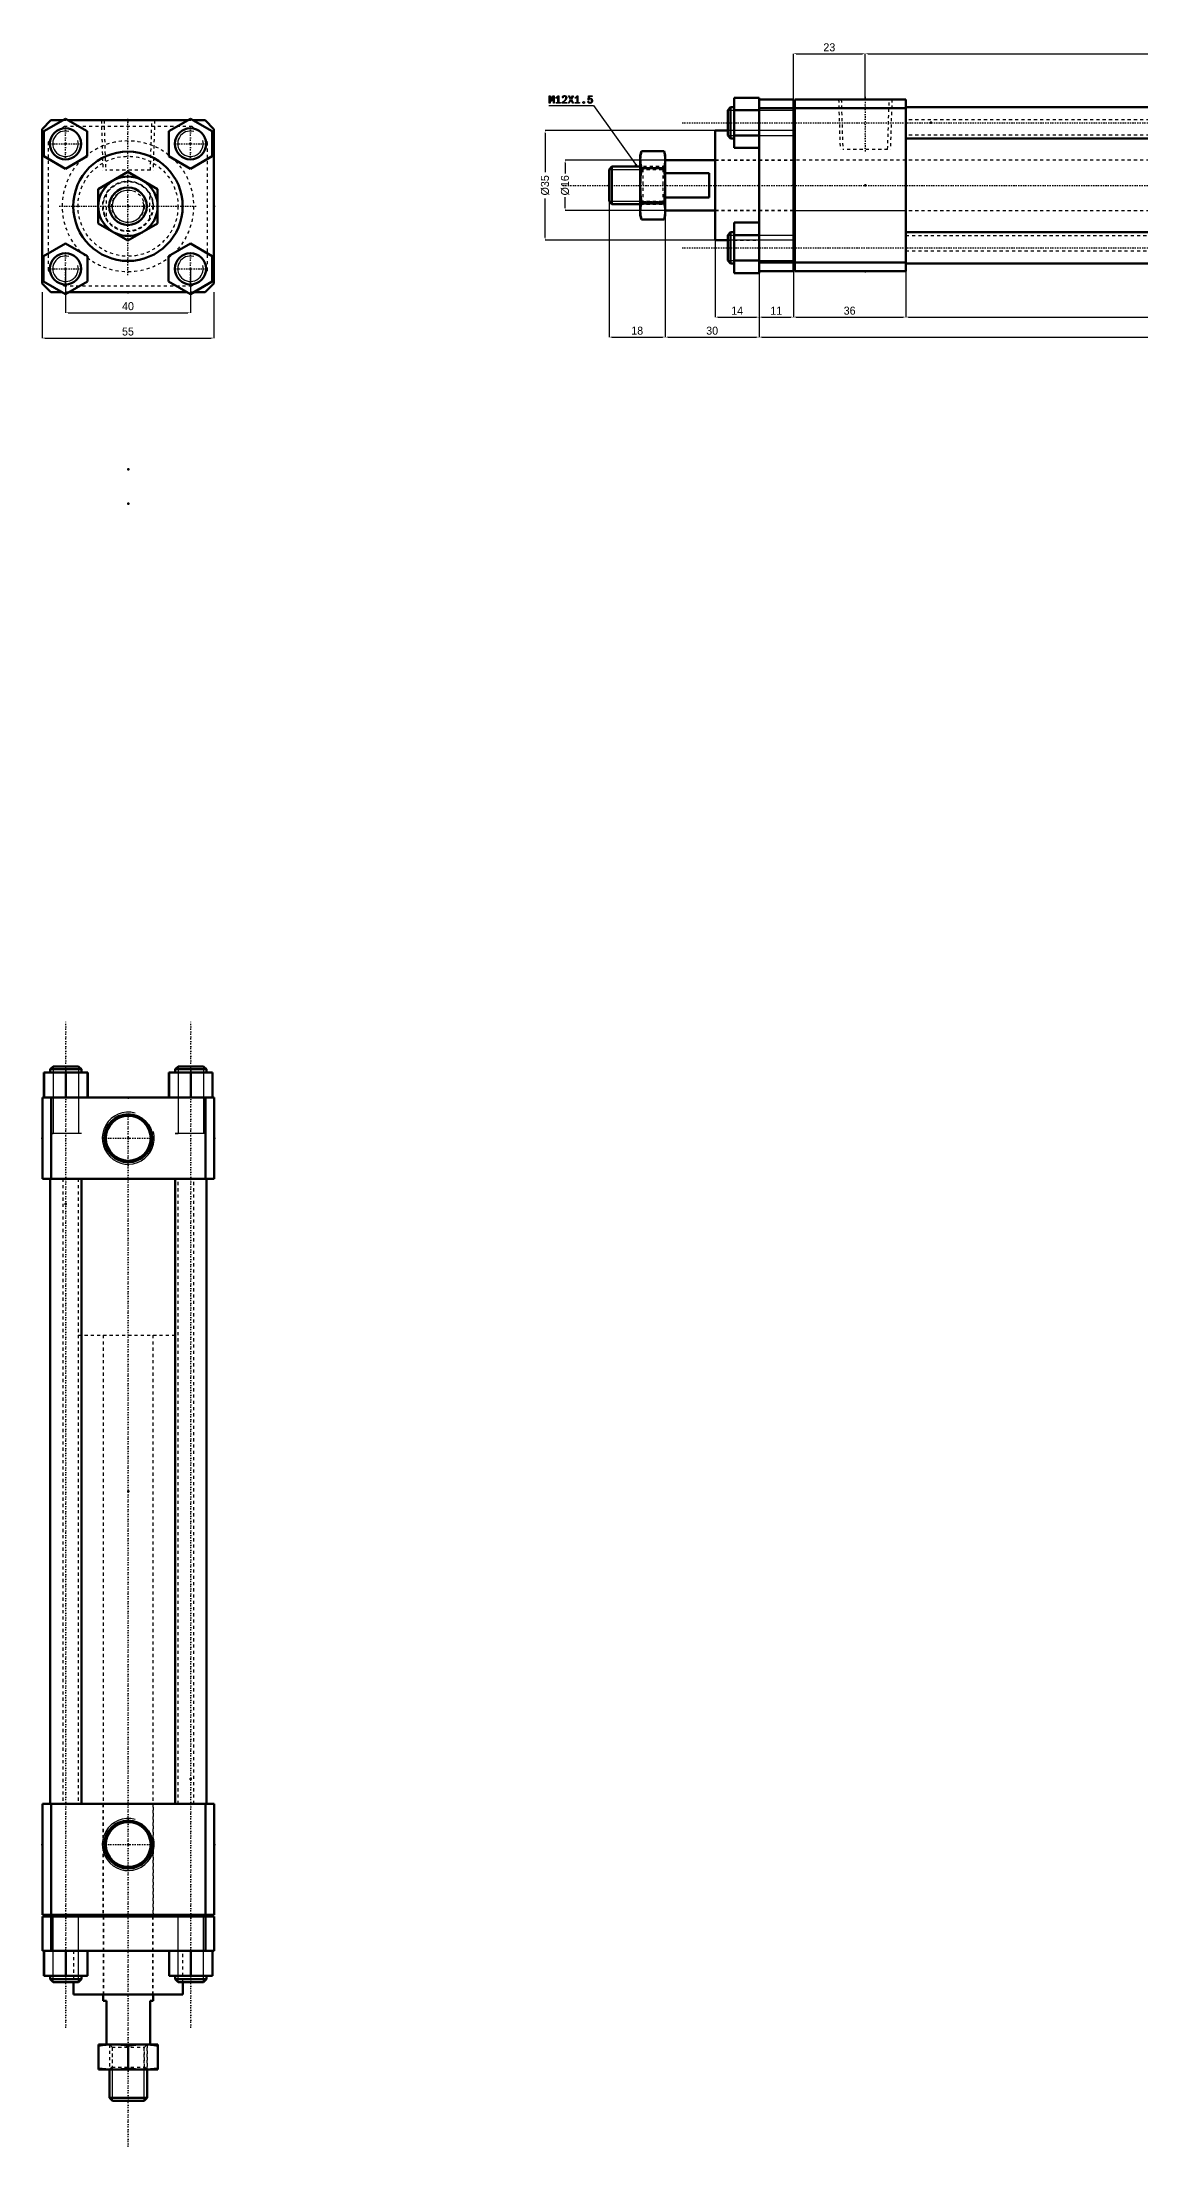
# Model space of a CAD drawing. Header units: millimetres. Extents: x -28 to 676, y -621 to 53.
# Drawn here: x -28 to 324, y -621 to 53 of the extents above; entities that cross this region are included whole.
import ezdxf

# ---------------------------------------------------------------- set-up
doc = ezdxf.new("R2010")
doc.units = ezdxf.units.MM
doc.linetypes.add('Center', pattern=[1.5, 0.45, -0.5, 0.05, -0.5])
doc.linetypes.add('Dashed', pattern=[2, 1, -1])
for name, color, linetype, lineweight in [('2d ConnectionPoints', 7, 'Continuous', 50), ('AM_0', 7, 'Continuous', 50), ('AM_5', 3, 'Continuous', 25), ('AM_7', 7, 'Center', 25), ('AM_9', 6, 'Dashed', 25)]:
    doc.layers.add(name, color=color, linetype=linetype, lineweight=lineweight)
doc.dimstyles.new('ISO-25', dxfattribs={"dimtxt": 2.5, "dimasz": 2.5, "dimexe": 1.25, "dimexo": 0.625, "dimtad": 1, "dimtxsty": 'Standard', "dimcen": 2.5, "dimadec": 0, "dimazin": 0, "dimtfac": 1, "dimtmove": 0, "dimatfit": 3, "dimfxl": 1, "dimarcsym": 0})

# ---------------------------------------------------------------- blocks, each defined once
blk = doc.blocks.new('1_HC2_NUTM12X1_5_0_in_HC2_A_70_SD_C_32_150_A_0__0')
at = {"layer": 'AM_0'}
for p, q in [((-9.5, 5.48), (0, 10.97)), ((0, 10.97), (9.5, 5.48)), ((-9.5, -5.48), (-9.5, 5.48)), ((9.5, 5.48), (9.5, -5.48)), ((0, -10.97), (-9.5, -5.48)), ((9.5, -5.48), (0, -10.97))]:
    blk.add_line(p, q, dxfattribs=at)
blk.add_circle((0, 0), 9.5, dxfattribs=at)
at = {"layer": 'AM_9'}
blk.add_circle((0, 0), 5.19, dxfattribs=at)
blk = doc.blocks.new('2_A__SD__C_32_150_ROD_070_0_in_HC2_A_70_SD_C_32_150_A_0__0')
at = {"layer": 'AM_0'}
blk.add_circle((0, 0), 6, dxfattribs=at)
at = {"layer": 'AM_5'}
blk.add_arc((0, 0), 5.08, 75, 15, dxfattribs=at)
at = {"layer": 'AM_9'}
for p, q in [((-7, 3.87), (-7, -3.87)), ((7, -3.87), (7, 3.87))]:
    blk.add_line(p, q, dxfattribs=at)
blk.add_circle((0, 0), 8, dxfattribs=at)
blk = doc.blocks.new('3_A__SD_C_32_150_0__BODY__A70_0_in_HC2_A_70_SD_C_32_150_A_0__0')
at = {"layer": 'AM_0'}
for p, q in [((-24.67, 27.5), (-27.5, 24.67)), ((-20, 28.03), (-26.95, 24.01)), ((-20.91, 27.5), (-24.67, 27.5)), ((-13.05, 24.01), (-20, 28.03)), ((19.09, 27.5), (-19.09, 27.5)), ((20, 28.03), (13.05, 24.01)), ((26.95, 24.01), (20, 28.03)), ((24.67, 27.5), (20.91, 27.5)), ((27.5, 24.67), (24.67, 27.5)), ((-27.5, 24.67), (-27.5, -24.67)), ((-26.95, 24.01), (-26.95, 15.99)), ((-13.05, 15.99), (-13.05, 24.01)), ((13.05, 24.01), (13.05, 15.99)), ((26.95, 15.99), (26.95, 24.01)), ((27.5, -24.67), (27.5, 24.67)), ((-26.95, 15.99), (-20, 11.97)), ((-20, 11.97), (-13.05, 15.99)), ((13.05, 15.99), (20, 11.97)), ((20, 11.97), (26.95, 15.99)), ((-20, -11.92), (-27, -15.96)), ((-13, -15.96), (-20, -11.92)), ((20, -11.92), (13, -15.96)), ((27, -15.96), (20, -11.92)), ((-27, -15.96), (-27, -24.04)), ((-13, -24.04), (-13, -15.96)), ((13, -15.96), (13, -24.04)), ((27, -24.04), (27, -15.96)), ((-27.5, -24.67), (-24.67, -27.5)), ((-27, -24.04), (-20, -28.08)), ((-20, -28.08), (-13, -24.04)), ((13, -24.04), (20, -28.08)), ((20, -28.08), (27, -24.04)), ((24.67, -27.5), (27.5, -24.67)), ((-24.67, -27.5), (-21.01, -27.5)), ((-18.99, -27.5), (18.99, -27.5)), ((21.01, -27.5), (24.67, -27.5))]:
    blk.add_line(p, q, dxfattribs=at)
for centre, radius in [((-20, 20), 5), ((20, 20), 5), ((0, 0), 17.5), ((-20, -20), 5), ((20, -20), 5)]:
    blk.add_circle(centre, radius, dxfattribs=at)
at = {"layer": 'AM_5', "linetype": 'Dashed'}
for p, q in [((-8.53, 27.5), (-8.03, 11.5)), ((8.53, 27.5), (8.03, 11.5))]:
    blk.add_line(p, q, dxfattribs=at)
at = {"layer": 'AM_5'}
for centre in [(-20, 20), (20, 20), (-20, -20), (20, -20)]:
    blk.add_arc(centre, 4.08, 75, 15, dxfattribs=at)
at = {"layer": 'AM_7'}
for p, q in [((0, -22.05), (0, 28.3)), ((-20, 14.75), (-20, 25.25)), ((20, 14.75), (20, 25.25)), ((-25.25, 20), (-14.75, 20)), ((14.75, 20), (25.25, 20)), ((-22.05, 0), (22.05, 0)), ((-25.25, -20), (-14.75, -20)), ((-20, -25.25), (-20, -14.75)), ((14.75, -20), (25.25, -20)), ((20, -25.25), (20, -14.75))]:
    blk.add_line(p, q, dxfattribs=at)
at = {"layer": 'AM_9'}
for p, q in [((-20.91, 27.5), (-19.09, 27.5)), ((-7.67, 27.5), (-7.18, 11.5)), ((7.18, 11.5), (7.67, 27.5)), ((19.09, 27.5), (20.91, 27.5)), ((-24.86, 21.2), (-25.5, 20.55)), ((-25.5, 20.55), (-25.5, -20.55)), ((-20.55, 25.5), (-21.2, 24.86)), ((20.55, 25.5), (-20.55, 25.5)), ((21.2, 24.86), (20.55, 25.5)), ((25.5, 20.55), (24.86, 21.2)), ((25.5, -20.55), (25.5, 20.55)), ((7.18, 11.5), (-7.18, 11.5)), ((-25.5, -20.55), (-24.86, -21.2)), ((-21.2, -24.86), (-20.55, -25.5)), ((-20.55, -25.5), (20.55, -25.5)), ((20.55, -25.5), (21.2, -24.86)), ((24.86, -21.2), (25.5, -20.55)), ((-18.99, -27.5), (-21.01, -27.5)), ((21.01, -27.5), (18.99, -27.5))]:
    blk.add_line(p, q, dxfattribs=at)
for radius in [21, 16, 8.1, 7.9]:
    blk.add_circle((0, 0), radius, dxfattribs=at)
blk = doc.blocks.new('*D4')
at = {"layer": 'AM_5', "color": 0, "lineweight": -2}
for p, q in [((-20, -20), (-20, -34.08)), ((20, -20), (20, -34.08)), ((-19.15, -34.08), (19.15, -34.08))]:
    blk.add_line(p, q, dxfattribs=at)
at = {"layer": 'AM_5', "color": 0}
for points in [[(-19.15, -33.94), (-19.15, -34.22), (-20, -34.08)], [(19.15, -34.22), (19.15, -33.94), (20, -34.08)]]:
    blk.add_solid(points, dxfattribs=at)
at = {"layer": 'Defpoints', "color": 0}
for p in [(-20, -20), (20, -20), (20, -34.08)]:
    blk.add_point(p, dxfattribs=at)
at = {"layer": 'AM_5', "color": 0, "insert": (0, -31.98), "char_height": 2.56, "attachment_point": 5}
blk.add_mtext('40', dxfattribs=at)
blk = doc.blocks.new('*D5')
at = {"layer": 'AM_5', "color": 0, "lineweight": -2}
for p, q in [((-27.5, -27.5), (-27.5, -42.16)), ((27.5, -27.5), (27.5, -42.16)), ((-26.65, -42.16), (26.65, -42.16))]:
    blk.add_line(p, q, dxfattribs=at)
at = {"layer": 'AM_5', "color": 0}
for points in [[(-26.65, -42.02), (-26.65, -42.31), (-27.5, -42.16)], [(26.65, -42.31), (26.65, -42.02), (27.5, -42.16)]]:
    blk.add_solid(points, dxfattribs=at)
at = {"layer": 'Defpoints', "color": 0}
for p in [(-27.5, -27.5), (27.5, -27.5), (27.5, -42.16)]:
    blk.add_point(p, dxfattribs=at)
at = {"layer": 'AM_5', "color": 0, "insert": (0, -40.09), "char_height": 2.56, "attachment_point": 5}
blk.add_mtext('55', dxfattribs=at)
blk = doc.blocks.new('1_HC2_NUTM12X1_5_0_in_HC2_A_70_SD_C_32_150_A_0__2')
at = {"layer": 'AM_0'}
for p, q in [((-48.61, 10.97), (-49, 9.5)), ((-49, 9.5), (-49, -9.5)), ((-48.61, 10.97), (-41.39, 10.97)), ((-41, 9.5), (-41.39, 10.97)), ((-41, 9.5), (-41, -9.5)), ((-48.61, 5.48), (-41.39, 5.48)), ((-48.61, -5.48), (-41.39, -5.48)), ((-49, -9.5), (-48.61, -10.97)), ((-48.61, -10.97), (-41.39, -10.97)), ((-41.39, -10.97), (-41, -9.5))]:
    blk.add_line(p, q, dxfattribs=at)
for points in [[(-48.61, 10.97), (-48.77, 10.29), (-48.9, 9.6), (-48.97, 8.92), (-49, 8.23)], [(-49, 8.23), (-48.97, 7.54), (-48.9, 6.86), (-48.77, 6.17), (-48.61, 5.48)], [(-41, 8.23), (-41.03, 8.91), (-41.1, 9.6), (-41.23, 10.29), (-41.39, 10.97)], [(-41.39, 5.48), (-41.23, 6.17), (-41.1, 6.85), (-41.03, 7.54), (-41, 8.23)], [(-48.61, 5.48), (-48.77, 4.12), (-48.9, 2.75), (-48.97, 1.38), (-49, 0)], [(-49, 0), (-48.97, -1.41), (-48.89, -2.82), (-48.61, -5.48)], [(-41, 0), (-41.03, 1.41), (-41.11, 2.82), (-41.39, 5.48)], [(-41.39, -5.48), (-41.23, -4.12), (-41.1, -2.75), (-41.03, -1.38), (-41, 0)], [(-48.61, -5.48), (-48.77, -6.17), (-48.9, -6.85), (-48.97, -7.54), (-49, -8.23)], [(-41, -8.23), (-41.03, -7.54), (-41.1, -6.86), (-41.23, -6.17), (-41.39, -5.48)], [(-49, -8.23), (-48.97, -8.91), (-48.9, -9.6), (-48.77, -10.29), (-48.61, -10.97)], [(-41.39, -10.97), (-41.23, -10.29), (-41.1, -9.6), (-41.03, -8.92), (-41, -8.23)]]:
    blk.add_lwpolyline(points, dxfattribs=at)
at = {"layer": 'AM_5', "linetype": 'Dashed'}
for p, q in [((-41, 6), (-49, 6)), ((-41, -6), (-49, -6))]:
    blk.add_line(p, q, dxfattribs=at)
at = {"layer": 'AM_9'}
for p, q in [((-48.19, 5.19), (-49, 6)), ((-41.81, 5.19), (-48.19, 5.19)), ((-48.19, 5.19), (-48.19, -5.19)), ((-41, 6), (-41.81, 5.19)), ((-41.81, 5.19), (-41.81, -5.19)), ((-49, -6), (-48.19, -5.19)), ((-48.19, -5.19), (-41.81, -5.19)), ((-41.81, -5.19), (-41, -6))]:
    blk.add_line(p, q, dxfattribs=at)
blk = doc.blocks.new('2_A__SD__C_32_150_ROD_070_0_in_HC2_A_70_SD_C_32_150_A_0__2')
at = {"layer": 'AM_0'}
for p, q in [((-25, 8), (-41, 8)), ((-58.08, 6), (-59, 5.08)), ((-59, 5.08), (-59, -5.08)), ((-49, 6), (-58.08, 6)), ((-58.08, 6), (-58.08, -6)), ((-27, 3.87), (-41, 3.87)), ((-27, -3.87), (-27, 3.87)), ((-59, -5.08), (-58.08, -6)), ((-58.08, -6), (-49, -6)), ((-27, -3.87), (-41, -3.87)), ((-41, -8), (-25, -8))]:
    blk.add_line(p, q, dxfattribs=at)
at = {"layer": 'AM_5'}
for p, q in [((-59, 5.08), (-49, 5.08)), ((-59, -5.08), (-49, -5.08))]:
    blk.add_line(p, q, dxfattribs=at)
at = {"layer": 'AM_5', "linetype": 'Dashed'}
for p, q in [((-49, 5.08), (-41, 5.08)), ((-41, 6), (-41, 5.08)), ((-49, -5.08), (-41, -5.08)), ((-41, -6), (-41, -5.08))]:
    blk.add_line(p, q, dxfattribs=at)
at = {"layer": 'AM_7'}
blk.add_line((-73.75, 0), (250.75, 0), dxfattribs=at)
at = {"layer": 'AM_9'}
for p, q in [((236, 16), (186, 16)), ((186, 16), (186, -16)), ((186, 8), (-25, 8)), ((-41, 6), (-49, 6)), ((-49, -6), (-41, -6)), ((-25, -8), (186, -8)), ((186, -16), (236, -16))]:
    blk.add_line(p, q, dxfattribs=at)
blk = doc.blocks.new('3_A__SD_C_32_150_0__BODY__A70_0_in_HC2_A_70_SD_C_32_150_A_0__2')
at = {"layer": 'AM_0'}
for p, q in [((-19, 28.03), (-11, 28.03)), ((-19, 11.97), (-19, 28.03)), ((-11, -28.08), (-11, 28.03)), ((0, 27.5), (-11, 27.5)), ((0, 27.5), (0, -27.5)), ((36, 27.5), (0.5, 27.5)), ((0.5, 27.5), (0.5, -27.5)), ((36, -27.5), (36, 27.5)), ((262, 27.5), (236, 27.5)), ((236, -27.5), (236, 27.5)), ((270, 28.03), (262, 28.03)), ((262, -28.08), (262, 28.03)), ((270, 11.97), (270, 28.03)), ((-20.08, 25), (-21, 24.08)), ((-21, 24.08), (-21, 15.92)), ((-19, 25), (-20.08, 25)), ((-20.08, 25), (-20.08, 15)), ((-19, 24.01), (-11, 24.01)), ((0, 24.67), (-11, 24.67)), ((0.5, 25.5), (0, 25.5)), ((0, 24.86), (0.5, 24.86)), ((0.5, 21.2), (0, 21.2)), ((0.5, 20.55), (0, 20.55)), ((36, 24.67), (0.5, 24.67)), ((236, 25), (36, 25)), ((262, 24.67), (236, 24.67)), ((270, 24.01), (262, 24.01)), ((271.08, 25), (270, 25)), ((272, 24.08), (271.08, 25)), ((271.08, 25), (271.08, 15)), ((272, 24.08), (272, 15.92)), ((-25, -17.5), (-25, 17.5)), ((-21, 17.5), (-25, 17.5)), ((-21, 15.92), (-20.08, 15)), ((-20.08, 15), (-19, 15)), ((-19, 15.99), (-11, 15.99)), ((36, 15), (236, 15)), ((270, 15.99), (262, 15.99)), ((270, 15), (271.08, 15)), ((271.08, 15), (272, 15.92)), ((-19, 11.97), (-11, 11.97)), ((270, 11.97), (262, 11.97)), ((-19, -11.92), (-11, -11.92)), ((-19, -28.08), (-19, -11.92)), ((270, -11.92), (262, -11.92)), ((270, -28.08), (270, -11.92)), ((-25, -17.5), (-21, -17.5)), ((-20.08, -15), (-21, -15.92)), ((-21, -15.92), (-21, -24.08)), ((-19, -15), (-20.08, -15)), ((-20.08, -15), (-20.08, -25)), ((-19, -15.96), (-11, -15.96)), ((236, -15), (36, -15)), ((270, -15.96), (262, -15.96)), ((271.08, -15), (270, -15)), ((272, -15.92), (271.08, -15)), ((271.08, -15), (271.08, -25)), ((272, -15.92), (272, -24.08)), ((-21, -24.08), (-20.08, -25)), ((-20.08, -25), (-19, -25)), ((-19, -24.04), (-11, -24.04)), ((0, -24.67), (-11, -24.67)), ((0.5, -20.55), (0, -20.55)), ((0, -21.2), (0.5, -21.2)), ((0.5, -24.86), (0, -24.86)), ((0.5, -25.5), (0, -25.5)), ((36, -24.67), (0.5, -24.67)), ((36, -25), (236, -25)), ((262, -24.67), (236, -24.67)), ((270, -24.04), (262, -24.04)), ((270, -25), (271.08, -25)), ((271.08, -25), (272, -24.08)), ((-19, -28.08), (-11, -28.08)), ((0, -27.5), (-11, -27.5)), ((36, -27.5), (0.5, -27.5)), ((262, -27.5), (236, -27.5)), ((270, -28.08), (262, -28.08))]:
    blk.add_line(p, q, dxfattribs=at)
at = {"layer": 'AM_5', "linetype": 'Dashed'}
for p, q in [((14.47, 27.5), (14.97, 11.5)), ((31.53, 27.5), (31.03, 11.5)), ((240.47, 27.5), (240.97, 11.5)), ((257.53, 27.5), (257.03, 11.5))]:
    blk.add_line(p, q, dxfattribs=at)
at = {"layer": 'AM_5'}
for p, q in [((-21, 24.08), (0.5, 24.08)), ((0.5, 25), (0.5, 24.08)), ((0.5, 25), (0.5, 15)), ((250.5, 25), (250.5, 24.08)), ((250.5, 25), (250.5, 15)), ((272, 24.08), (250.5, 24.08)), ((-21, 15.92), (0.5, 15.92)), ((0.5, 15), (0.5, 15.92)), ((272, 15.92), (250.5, 15.92)), ((250.5, 15), (250.5, 15.92)), ((-21, -15.92), (0.5, -15.92)), ((0.5, -15), (0.5, -15.92)), ((0.5, -15), (0.5, -25)), ((250.5, -15), (250.5, -15.92)), ((250.5, -15), (250.5, -25)), ((272, -15.92), (250.5, -15.92)), ((-21, -24.08), (0.5, -24.08)), ((0.5, -25), (0.5, -24.08)), ((272, -24.08), (250.5, -24.08)), ((250.5, -25), (250.5, -24.08))]:
    blk.add_line(p, q, dxfattribs=at)
at = {"layer": 'AM_7'}
for p, q in [((23, 28.3), (23, 10.7)), ((249, 28.3), (249, 10.7)), ((-35.65, 20), (286.65, 20)), ((-35.65, -20), (286.65, -20))]:
    blk.add_line(p, q, dxfattribs=at)
at = {"layer": 'AM_9'}
for p, q in [((15.33, 27.5), (15.82, 11.5)), ((30.18, 11.5), (30.67, 27.5)), ((241.33, 27.5), (241.82, 11.5)), ((256.18, 11.5), (256.67, 27.5)), ((236, 21), (36, 21)), ((-11, 17.5), (-21, 17.5)), ((236, 16), (36, 16)), ((0, 7.9), (-25, 7.9)), ((36, 8.1), (0, 8.1)), ((30.18, 11.5), (15.82, 11.5)), ((256.18, 11.5), (241.82, 11.5)), ((-25, -7.9), (0, -7.9)), ((0, -8.1), (36, -8.1)), ((-21, -17.5), (-11, -17.5)), ((36, -16), (236, -16)), ((36, -21), (236, -21))]:
    blk.add_line(p, q, dxfattribs=at)
blk = doc.blocks.new('*D25')
at = {"layer": 'AM_5', "color": 0, "lineweight": -2}
for p, q in [((213, 6.7), (213, -35.46)), ((249, 6.7), (249, -35.46)), ((213.85, -35.46), (248.15, -35.46))]:
    blk.add_line(p, q, dxfattribs=at)
at = {"layer": 'AM_5', "color": 0}
for points in [[(213.85, -35.32), (213.85, -35.61), (213, -35.46)], [(248.15, -35.61), (248.15, -35.32), (249, -35.46)]]:
    blk.add_solid(points, dxfattribs=at)
at = {"layer": 'Defpoints', "color": 0}
for p in [(213, 6.7), (249, 6.7), (249, -35.46)]:
    blk.add_point(p, dxfattribs=at)
at = {"layer": 'AM_5', "color": 0, "insert": (231, -33.42), "char_height": 2.56, "attachment_point": 5}
blk.add_mtext('36', dxfattribs=at)
blk = doc.blocks.new('*D26')
at = {"layer": 'AM_5', "color": 0, "lineweight": -2}
for p, q in [((202, 6.7), (202, -35.46)), ((213, 6.7), (213, -35.46)), ((202.85, -35.46), (212.15, -35.46))]:
    blk.add_line(p, q, dxfattribs=at)
at = {"layer": 'AM_5', "color": 0}
for points in [[(202.85, -35.32), (202.85, -35.61), (202, -35.46)], [(212.15, -35.61), (212.15, -35.32), (213, -35.46)]]:
    blk.add_solid(points, dxfattribs=at)
at = {"layer": 'Defpoints', "color": 0}
for p in [(202, 6.7), (213, 6.7), (213, -35.46)]:
    blk.add_point(p, dxfattribs=at)
at = {"layer": 'AM_5', "color": 0, "insert": (207.5, -33.42), "char_height": 2.56, "attachment_point": 5}
blk.add_mtext('11', dxfattribs=at)
blk = doc.blocks.new('*D27')
at = {"layer": 'AM_5', "color": 0, "lineweight": -2}
for p, q in [((188, 6.7), (188, -35.46)), ((202, 6.7), (202, -35.46)), ((188.85, -35.46), (201.15, -35.46))]:
    blk.add_line(p, q, dxfattribs=at)
at = {"layer": 'AM_5', "color": 0}
for points in [[(188.85, -35.32), (188.85, -35.61), (188, -35.46)], [(201.15, -35.61), (201.15, -35.32), (202, -35.46)]]:
    blk.add_solid(points, dxfattribs=at)
at = {"layer": 'Defpoints', "color": 0}
for p in [(188, 6.7), (202, 6.7), (202, -35.46)]:
    blk.add_point(p, dxfattribs=at)
at = {"layer": 'AM_5', "color": 0, "insert": (195, -33.42), "char_height": 2.56, "attachment_point": 5}
blk.add_mtext('14', dxfattribs=at)
blk = doc.blocks.new('*D28')
at = {"layer": 'AM_5', "color": 0, "lineweight": -2}
for p, q in [((172, 14.7), (172, -41.86)), ((202, 6.7), (202, -41.86)), ((172.85, -41.86), (201.15, -41.86))]:
    blk.add_line(p, q, dxfattribs=at)
at = {"layer": 'AM_5', "color": 0}
for points in [[(172.85, -41.72), (172.85, -42.01), (172, -41.86)], [(201.15, -42.01), (201.15, -41.72), (202, -41.86)]]:
    blk.add_solid(points, dxfattribs=at)
at = {"layer": 'Defpoints', "color": 0}
for p in [(172, 14.7), (202, 6.7), (202, -41.86)]:
    blk.add_point(p, dxfattribs=at)
at = {"layer": 'AM_5', "color": 0, "insert": (187, -39.82), "char_height": 2.56, "attachment_point": 5}
blk.add_mtext('30', dxfattribs=at)
blk = doc.blocks.new('*D29')
at = {"layer": 'AM_5', "color": 0, "lineweight": -2}
for p, q in [((154, 6.7), (154, -41.86)), ((172, -1.3), (172, -41.86)), ((154.85, -41.86), (171.15, -41.86))]:
    blk.add_line(p, q, dxfattribs=at)
at = {"layer": 'AM_5', "color": 0}
for points in [[(154.85, -41.72), (154.85, -42.01), (154, -41.86)], [(171.15, -42.01), (171.15, -41.72), (172, -41.86)]]:
    blk.add_solid(points, dxfattribs=at)
at = {"layer": 'Defpoints', "color": 0}
for p in [(154, 6.7), (172, -1.3), (172, -41.86)]:
    blk.add_point(p, dxfattribs=at)
at = {"layer": 'AM_5', "color": 0, "insert": (163, -39.82), "char_height": 2.56, "attachment_point": 5}
blk.add_mtext('18', dxfattribs=at)
blk = doc.blocks.new('*D30')
at = {"layer": 'AM_5', "color": 0, "lineweight": -2}
for p, q in [((202, 6.7), (202, -41.86)), ((475, 6.7), (475, -41.86)), ((202.85, -41.86), (474.15, -41.86))]:
    blk.add_line(p, q, dxfattribs=at)
at = {"layer": 'AM_5', "color": 0}
for points in [[(202.85, -41.72), (202.85, -42.01), (202, -41.86)], [(474.15, -42.01), (474.15, -41.72), (475, -41.86)]]:
    blk.add_solid(points, dxfattribs=at)
at = {"layer": 'Defpoints', "color": 0}
for p in [(202, 6.7), (475, 6.7), (475, -41.86)]:
    blk.add_point(p, dxfattribs=at)
at = {"layer": 'AM_5', "color": 0, "insert": (338.5, -39.82), "char_height": 2.56, "attachment_point": 5}
blk.add_mtext('273', dxfattribs=at)
blk = doc.blocks.new('*D31')
at = {"layer": 'AM_5', "color": 0, "lineweight": -2}
for p, q in [((249, 6.7), (249, -35.46)), ((449, 6.7), (449, -35.46)), ((249.85, -35.46), (448.15, -35.46))]:
    blk.add_line(p, q, dxfattribs=at)
at = {"layer": 'AM_5', "color": 0}
for points in [[(249.85, -35.32), (249.85, -35.61), (249, -35.46)], [(448.15, -35.61), (448.15, -35.32), (449, -35.46)]]:
    blk.add_solid(points, dxfattribs=at)
at = {"layer": 'Defpoints', "color": 0}
for p in [(249, 6.7), (449, 6.7), (449, -35.46)]:
    blk.add_point(p, dxfattribs=at)
at = {"layer": 'AM_5', "color": 0, "insert": (349, -33.42), "char_height": 2.56, "attachment_point": 5}
blk.add_mtext('200', dxfattribs=at)
blk = doc.blocks.new('*D34')
at = {"layer": 'AM_5', "color": 0, "lineweight": -2}
for p, q in [((213, 6.7), (213, 48.81)), ((213.85, 48.81), (235.15, 48.81)), ((236, 34.2), (236, 48.81))]:
    blk.add_line(p, q, dxfattribs=at)
at = {"layer": 'AM_5', "color": 0}
for points in [[(213.85, 48.95), (213.85, 48.66), (213, 48.81)], [(235.15, 48.66), (235.15, 48.95), (236, 48.81)]]:
    blk.add_solid(points, dxfattribs=at)
at = {"layer": 'Defpoints', "color": 0}
for p in [(236, 48.81), (236, 34.2), (213, 6.7)]:
    blk.add_point(p, dxfattribs=at)
at = {"layer": 'AM_5', "color": 0, "insert": (224.5, 50.85), "char_height": 2.56, "attachment_point": 5}
blk.add_mtext('23', dxfattribs=at)
blk = doc.blocks.new('*D35')
at = {"layer": 'AM_5', "color": 0, "lineweight": -2}
for p, q in [((236, 34.2), (236, 48.81)), ((236.85, 48.81), (461.15, 48.81)), ((462, 34.2), (462, 48.81))]:
    blk.add_line(p, q, dxfattribs=at)
at = {"layer": 'AM_5', "color": 0}
for points in [[(236.85, 48.95), (236.85, 48.66), (236, 48.81)], [(461.15, 48.66), (461.15, 48.95), (462, 48.81)]]:
    blk.add_solid(points, dxfattribs=at)
at = {"layer": 'Defpoints', "color": 0}
for p in [(462, 48.81), (236, 34.2), (462, 34.2)]:
    blk.add_point(p, dxfattribs=at)
at = {"layer": 'AM_5', "color": 0, "insert": (349, 50.85), "char_height": 2.56, "attachment_point": 5}
blk.add_mtext('226', dxfattribs=at)
blk = doc.blocks.new('*D37')
at = {"layer": 'AM_5', "color": 0, "lineweight": -2}
for p, q in [((202, 6.7), (202, -41.86)), ((475, 6.7), (475, -41.86)), ((202.85, -41.86), (474.15, -41.86))]:
    blk.add_line(p, q, dxfattribs=at)
at = {"layer": 'AM_5', "color": 0}
for points in [[(202.85, -41.72), (202.85, -42.01), (202, -41.86)], [(474.15, -42.01), (474.15, -41.72), (475, -41.86)]]:
    blk.add_solid(points, dxfattribs=at)
at = {"layer": 'Defpoints', "color": 0}
for p in [(202, 6.7), (475, 6.7), (475, -41.86)]:
    blk.add_point(p, dxfattribs=at)
at = {"layer": 'AM_5', "color": 0, "insert": (338.5, -39.82), "char_height": 2.56, "attachment_point": 5}
blk.add_mtext('273', dxfattribs=at)
blk = doc.blocks.new('*D38')
at = {"layer": 'AM_5', "color": 0, "lineweight": -2}
for p, q in [((172, 14.7), (139.92, 14.7)), ((139.92, 13.85), (139.92, 10.45)), ((139.92, -0.45), (139.92, 2.95)), ((172, -1.3), (139.92, -1.3))]:
    blk.add_line(p, q, dxfattribs=at)
at = {"layer": 'AM_5', "color": 0}
for points in [[(140.06, 13.85), (139.78, 13.85), (139.92, 14.7)], [(139.78, -0.45), (140.06, -0.45), (139.92, -1.3)]]:
    blk.add_solid(points, dxfattribs=at)
at = {"layer": 'Defpoints', "color": 0}
for p in [(172, 14.7), (139.92, -1.3), (172, -1.3)]:
    blk.add_point(p, dxfattribs=at)
at = {"layer": 'AM_5', "color": 0, "insert": (139.92, 6.7), "char_height": 2.56, "attachment_point": 5, "rotation": 90}
blk.add_mtext('Ø16', dxfattribs=at)
blk = doc.blocks.new('*D39')
at = {"layer": 'AM_5', "color": 0, "lineweight": -2}
for p, q in [((213, 24.2), (133.52, 24.2)), ((133.52, 23.35), (133.52, 10.88)), ((133.52, -9.95), (133.52, 2.52)), ((213, -10.8), (133.52, -10.8))]:
    blk.add_line(p, q, dxfattribs=at)
at = {"layer": 'AM_5', "color": 0}
for points in [[(133.66, 23.35), (133.38, 23.35), (133.52, 24.2)], [(133.38, -9.95), (133.66, -9.95), (133.52, -10.8)]]:
    blk.add_solid(points, dxfattribs=at)
at = {"layer": 'Defpoints', "color": 0}
for p in [(213, 24.2), (133.52, -10.8), (213, -10.8)]:
    blk.add_point(p, dxfattribs=at)
at = {"layer": 'AM_5', "color": 0, "insert": (133.52, 6.7), "char_height": 2.56, "attachment_point": 5, "rotation": 90}
blk.add_mtext('Ø35', dxfattribs=at)
blk = doc.blocks.new('1_HC2_NUTM12X1_5_0_in_HC2_A_70_SD_C_32_150_A_0__4')
at = {"layer": 'AM_0'}
for p, q in [((-9.5, -49), (-9.5, -41)), ((-9.5, -41), (9.5, -41)), ((0, -48.61), (0, -41.39)), ((9.5, -41), (9.5, -49)), ((-9.5, -49), (9.5, -49))]:
    blk.add_line(p, q, dxfattribs=at)
for points in [[(-4.75, -41), (-5.94, -41.03), (-7.12, -41.1), (-8.31, -41.23), (-9.5, -41.39)], [(0, -41.39), (-1.18, -41.23), (-2.36, -41.1), (-3.56, -41.03), (-4.75, -41)], [(4.75, -41), (3.56, -41.03), (2.37, -41.1), (1.19, -41.23), (0, -41.39)], [(9.5, -41.39), (8.32, -41.23), (7.14, -41.1), (5.94, -41.03), (4.75, -41)], [(-9.5, -48.61), (-8.32, -48.77), (-7.14, -48.9), (-5.94, -48.97), (-4.75, -49)], [(-4.75, -49), (-3.56, -48.97), (-2.37, -48.9), (-1.19, -48.77), (0, -48.61)], [(0, -48.61), (1.18, -48.77), (2.36, -48.9), (3.56, -48.97), (4.75, -49)], [(4.75, -49), (5.94, -48.97), (7.12, -48.9), (8.31, -48.77), (9.5, -48.61)]]:
    blk.add_lwpolyline(points, dxfattribs=at)
at = {"layer": 'AM_5', "linetype": 'Dashed'}
for p, q in [((-6, -41), (-6, -49)), ((6, -41), (6, -49))]:
    blk.add_line(p, q, dxfattribs=at)
at = {"layer": 'AM_9'}
for p, q in [((-6, -41), (-5.19, -41.81)), ((-5.19, -41.81), (-5.19, -48.19)), ((-5.19, -41.81), (5.19, -41.81)), ((5.19, -41.81), (6, -41)), ((5.19, -48.19), (5.19, -41.81)), ((-5.19, -48.19), (-6, -49)), ((-5.19, -48.19), (5.19, -48.19)), ((6, -49), (5.19, -48.19))]:
    blk.add_line(p, q, dxfattribs=at)
blk = doc.blocks.new('2_A__SD__C_32_150_ROD_070_0_in_HC2_A_70_SD_C_32_150_A_0__4')
at = {"layer": 'AM_0'}
for p, q in [((-8, -25), (-8, -27)), ((8, -27), (8, -25)), ((-7, -27), (-8, -27)), ((-7, -27), (-7, -41)), ((7, -27), (7, -41)), ((8, -27), (7, -27)), ((-6, -49), (-6, -58.08)), ((6, -58.08), (6, -49)), ((-6, -58.08), (-5.08, -59)), ((-6, -58.08), (6, -58.08)), ((-5.08, -59), (5.08, -59)), ((5.08, -59), (6, -58.08))]:
    blk.add_line(p, q, dxfattribs=at)
at = {"layer": 'AM_5', "linetype": 'Dashed'}
for p, q in [((-6, -41), (-5.08, -41)), ((-5.08, -49), (-5.08, -41)), ((5.08, -49), (5.08, -41)), ((6, -41), (5.08, -41))]:
    blk.add_line(p, q, dxfattribs=at)
at = {"layer": 'AM_5'}
for p, q in [((-5.08, -59), (-5.08, -49)), ((5.08, -59), (5.08, -49))]:
    blk.add_line(p, q, dxfattribs=at)
at = {"layer": 'AM_9'}
for p, q in [((-16, 236), (-16, 186)), ((16, 186), (16, 236)), ((-16, 186), (16, 186)), ((-8, 186), (-8, -25)), ((8, -25), (8, 186)), ((-6, -41), (-6, -49)), ((6, -49), (6, -41))]:
    blk.add_line(p, q, dxfattribs=at)
blk = doc.blocks.new('3_A__SD_C_32_150_0__BODY__A70_0_in_HC2_A_70_SD_C_32_150_A_0__4')
at = {"layer": 'AM_0'}
for p, q in [((-13, 270), (-27, 270)), ((-27, 270), (-27, 262)), ((-26.95, 270), (-26.95, 262)), ((-24.08, 272), (-25, 271.08)), ((-25, 271.08), (-25, 270)), ((-25, 271.08), (-15, 271.08)), ((-24.08, 272), (-15.92, 272)), ((-20, 270), (-20, 262)), ((-15, 271.08), (-15.92, 272)), ((-15, 270), (-15, 271.08)), ((-13.05, 270), (-13.05, 262)), ((-13, 270), (-13, 262)), ((27, 270), (13, 270)), ((13, 270), (13, 262)), ((13.05, 270), (13.05, 262)), ((15.92, 272), (15, 271.08)), ((15, 271.08), (25, 271.08)), ((15, 271.08), (15, 270)), ((15.92, 272), (24.08, 272)), ((20, 270), (20, 262)), ((25, 271.08), (24.08, 272)), ((25, 270), (25, 271.08)), ((26.95, 270), (26.95, 262)), ((27, 270), (27, 262)), ((-27.5, 262), (-27.5, 236)), ((27.5, 262), (-27.5, 262)), ((-24.67, 262), (-24.67, 236)), ((24.67, 262), (24.67, 236)), ((27.5, 262), (27.5, 236)), ((27.5, 236), (-27.5, 236)), ((-25, 236), (-25, 36)), ((-15, 36), (-15, 236)), ((15, 236), (15, 36)), ((25, 36), (25, 236)), ((-27.5, 36), (-27.5, 0.5)), ((27.5, 36), (-27.5, 36)), ((-24.67, 36), (-24.67, 0.5)), ((24.67, 36), (24.67, 0.5)), ((27.5, 36), (27.5, 0.5)), ((-27.5, 0.5), (27.5, 0.5)), ((-27.5, 0), (27.5, 0)), ((-27.5, 0), (-27.5, -11)), ((-25.5, 0.5), (-25.5, 0)), ((-24.86, 0), (-24.86, 0.5)), ((-24.67, 0), (-24.67, -11)), ((-21.2, 0.5), (-21.2, 0)), ((-20.55, 0.5), (-20.55, 0)), ((20.55, 0.5), (20.55, 0)), ((21.2, 0), (21.2, 0.5)), ((24.67, 0), (24.67, -11)), ((24.86, 0.5), (24.86, 0)), ((25.5, 0.5), (25.5, 0)), ((27.5, 0), (27.5, -11)), ((27.5, -11), (-27.5, -11)), ((-27, -19), (-27, -11)), ((-26.95, -19), (-26.95, -11)), ((-20, -19), (-20, -11)), ((-13.05, -19), (-13.05, -11)), ((13.05, -19), (13.05, -11)), ((20, -19), (20, -11)), ((26.95, -19), (26.95, -11)), ((27, -19), (27, -11)), ((-13.05, -19), (-27, -19)), ((-25, -19), (-25, -20.08)), ((-25, -20.08), (-24.08, -21)), ((-25, -20.08), (-15, -20.08)), ((-15.92, -21), (-15, -20.08)), ((-15, -20.08), (-15, -19)), ((27, -19), (13.05, -19)), ((15, -19), (15, -20.08)), ((15, -20.08), (15.92, -21)), ((15, -20.08), (25, -20.08)), ((24.08, -21), (25, -20.08)), ((25, -20.08), (25, -19)), ((-24.08, -21), (-15.92, -21)), ((-17.5, -21), (-17.5, -25)), ((17.5, -25), (-17.5, -25)), ((15.92, -21), (24.08, -21)), ((17.5, -25), (17.5, -21))]:
    blk.add_line(p, q, dxfattribs=at)
for centre, radius in [((0, 249), 7.67), ((0, 249), 7.18), ((0, 23), 7.67), ((0, 23), 7.18)]:
    blk.add_circle(centre, radius, dxfattribs=at)
at = {"layer": 'AM_5'}
for p, q in [((-24.08, 272), (-24.08, 250.5)), ((-15.92, 272), (-15.92, 250.5)), ((15.92, 272), (15.92, 250.5)), ((24.08, 272), (24.08, 250.5)), ((-15, 250.5), (-25, 250.5)), ((-25, 250.5), (-24.08, 250.5)), ((-15, 250.5), (-15.92, 250.5)), ((25, 250.5), (15, 250.5)), ((15, 250.5), (15.92, 250.5)), ((25, 250.5), (24.08, 250.5)), ((-15, 0.5), (-25, 0.5)), ((-25, 0.5), (-24.08, 0.5)), ((-24.08, -21), (-24.08, 0.5)), ((-15.92, -21), (-15.92, 0.5)), ((-15, 0.5), (-15.92, 0.5)), ((25, 0.5), (15, 0.5)), ((15, 0.5), (15.92, 0.5)), ((15.92, -21), (15.92, 0.5)), ((24.08, -21), (24.08, 0.5)), ((25, 0.5), (24.08, 0.5))]:
    blk.add_line(p, q, dxfattribs=at)
for centre in [(0, 249), (0, 23)]:
    blk.add_arc(centre, 8.33, 75, 15, dxfattribs=at)
at = {"layer": 'AM_7'}
for p, q in [((-20, -35.65), (-20, 286.65)), ((20, -35.65), (20, 286.65)), ((0, -73.75), (0, 257.06)), ((-8.06, 249), (8.06, 249)), ((-8.06, 23), (8.06, 23))]:
    blk.add_line(p, q, dxfattribs=at)
at = {"layer": 'AM_9'}
for p, q in [((-21, 236), (-21, 36)), ((-16, 236), (-16, 36)), ((16, 36), (16, 236)), ((21, 36), (21, 236)), ((-8.1, 36), (-8.1, 0)), ((8.1, 0), (8.1, 36)), ((-7.9, 0), (-7.9, -25)), ((7.9, -25), (7.9, 0)), ((-17.5, -11), (-17.5, -21)), ((-13, -19), (-13, -11)), ((13, -19), (13, -11)), ((17.5, -21), (17.5, -11)), ((-13, -19), (-13.05, -19)), ((13.05, -19), (13, -19))]:
    blk.add_line(p, q, dxfattribs=at)

msp = doc.modelspace()

# ---------------------------------------------------------------- linework, layer by layer
at = {"layer": '2d ConnectionPoints'}
for p in [(236.001, 34.2), (0, 27.5), (0, 27.5), (257.001, 26.7), (-20, 20), (20, 20), (-27.5, 0), (-27.5, 0), (0, 0), (0, 0), (0, 0), (0, 0), (0, 0), (0, 0), (0, 0), (0, 0), (0, 0), (0, 0), (0, 0), (0, 0), (27.5, 0), (27.5, 0), (154.001, 6.7), (172.001, 6.7), (202.001, 6.7), (213.001, 6.7), (213.001, 6.7), (213.001, 6.7), (236.001, 6.7), (236.001, 6.7), (236.001, -20.8), (0, -27.5), (0, -27.5), (0.097, -84.211), (0.097, -95.211), (0.097, -285.211), (0.097, -285.211), (0.097, -285.211), (-27.403, -298.211), (0.097, -298.211), (0.097, -298.211), (27.597, -298.211), (-19.903, -319.211), (0.097, -411.211), (20.097, -503.211), (-27.403, -524.211), (0.097, -524.211), (0.097, -524.211), (27.597, -524.211), (0.097, -547.211), (0.097, -547.211), (0.097, -547.211), (0.097, -558.211), (0.097, -588.211), (0.097, -606.211)]:
    msp.add_point(p, dxfattribs=at)
at = {"layer": 'AM_5'}
for p, q in [((134.665, 32.2), (149.001, 32.2)), ((149.001, 32.2), (163.001, 12.7))]:
    msp.add_line(p, q, dxfattribs=at)
for points in [[(134.867, 35.381), (135.296, 35.381), (135.662, 33.873), (136.025, 35.381), (136.461, 35.381), (136.461, 32.968), (136.215, 32.968), (136.215, 35.128), (136.198, 35.119), (135.815, 33.65), (135.512, 33.65), (135.125, 35.119), (135.113, 35.126), (135.113, 32.968), (134.867, 32.968), (134.867, 35.381)], [(137.025, 33.181), (137.637, 33.181), (137.637, 34.981), (137.637, 34.981), (137.604, 34.948), (137.548, 34.896), (137.548, 34.896), (137.485, 34.842), (137.439, 34.805), (137.439, 34.805), (137.391, 34.768), (137.318, 34.715), (137.318, 34.715), (137.245, 34.666), (137.196, 34.635), (137.196, 34.635), (137.148, 34.607), (137.082, 34.574), (137.082, 34.574), (137.021, 34.549), (136.985, 34.539), (136.985, 34.792), (136.985, 34.792), (137.03, 34.813), (137.102, 34.854), (137.102, 34.854), (137.177, 34.906), (137.23, 34.946), (137.23, 34.946), (137.283, 34.988), (137.36, 35.055), (137.36, 35.055), (137.434, 35.124), (137.482, 35.171), (137.482, 35.171), (137.528, 35.218), (137.588, 35.283), (137.588, 35.283), (137.64, 35.344), (137.67, 35.381), (137.883, 35.381), (137.883, 33.181), (138.439, 33.181), (138.439, 32.968), (137.025, 32.968), (137.025, 33.181)], [(139.093, 33.281), (139.093, 33.281), (139.202, 33.381), (139.358, 33.527), (139.358, 33.527), (139.505, 33.669), (139.597, 33.761), (139.597, 33.761), (139.685, 33.853), (139.811, 33.999), (139.811, 33.999), (139.931, 34.152), (140.006, 34.259), (140.006, 34.259), (140.073, 34.366), (140.145, 34.517), (140.145, 34.517), (140.183, 34.659), (140.191, 34.748), (140.191, 34.748), (140.189, 34.798), (140.177, 34.869), (140.177, 34.869), (140.155, 34.935), (140.134, 34.976), (140.134, 34.976), (140.11, 35.014), (140.067, 35.065), (140.067, 35.065), (140.017, 35.107), (139.979, 35.131), (139.979, 35.131), (139.938, 35.151), (139.874, 35.172), (139.874, 35.172), (139.805, 35.184), (139.757, 35.186), (139.757, 35.186), (139.703, 35.184), (139.628, 35.172), (139.628, 35.172), (139.557, 35.15), (139.514, 35.129), (139.514, 35.129), (139.473, 35.105), (139.419, 35.06), (139.419, 35.06), (139.373, 35.006), (139.347, 34.966), (139.347, 34.966), (139.326, 34.921), (139.302, 34.848), (139.302, 34.848), (139.29, 34.769), (139.287, 34.712), (139.038, 34.712), (139.038, 34.712), (139.042, 34.797), (139.062, 34.916), (139.062, 34.916), (139.099, 35.024), (139.134, 35.089), (139.134, 35.089), (139.175, 35.15), (139.248, 35.228), (139.248, 35.228), (139.332, 35.293), (139.395, 35.329), (139.395, 35.329), (139.462, 35.358), (139.567, 35.39), (139.567, 35.39), (139.679, 35.407), (139.757, 35.411), (139.757, 35.411), (139.829, 35.408), (139.935, 35.391), (139.935, 35.391), (140.036, 35.362), (140.101, 35.334), (140.101, 35.334), (140.162, 35.301), (140.245, 35.24), (140.245, 35.24), (140.316, 35.166), (140.356, 35.109), (140.356, 35.109), (140.391, 35.048), (140.428, 34.948), (140.428, 34.948), (140.448, 34.838), (140.452, 34.76), (140.452, 34.76), (140.446, 34.671), (140.417, 34.535), (140.417, 34.535), (140.362, 34.395), (140.311, 34.299), (140.311, 34.299), (140.252, 34.204), (140.157, 34.066), (140.157, 34.066), (140.054, 33.935), (139.98, 33.851), (139.98, 33.851), (139.901, 33.765), (139.768, 33.626), (139.768, 33.626), (139.618, 33.475), (139.509, 33.367), (139.332, 33.194), (140.524, 33.193), (140.524, 32.968), (139.004, 32.968), (139.004, 33.201), (139.093, 33.281)], [(141.651, 34.216), (141.001, 35.381), (141.277, 35.381), (141.811, 34.441), (142.335, 35.381), (142.602, 35.381), (141.951, 34.261), (142.655, 32.968), (142.389, 32.968), (141.808, 34.006), (141.234, 32.968), (140.961, 32.968), (141.651, 34.216)], [(143.169, 33.181), (143.781, 33.181), (143.781, 34.981), (143.781, 34.981), (143.748, 34.948), (143.692, 34.896), (143.692, 34.896), (143.629, 34.842), (143.583, 34.805), (143.583, 34.805), (143.535, 34.768), (143.462, 34.715), (143.462, 34.715), (143.389, 34.666), (143.34, 34.635), (143.34, 34.635), (143.292, 34.607), (143.226, 34.574), (143.226, 34.574), (143.165, 34.549), (143.129, 34.539), (143.129, 34.792), (143.129, 34.792), (143.174, 34.813), (143.246, 34.854), (143.246, 34.854), (143.321, 34.906), (143.374, 34.946), (143.374, 34.946), (143.427, 34.988), (143.504, 35.055), (143.504, 35.055), (143.578, 35.124), (143.626, 35.171), (143.626, 35.171), (143.672, 35.218), (143.732, 35.283), (143.732, 35.283), (143.784, 35.344), (143.814, 35.381), (144.027, 35.381), (144.027, 33.181), (144.583, 33.181), (144.583, 32.968), (143.169, 32.968), (143.169, 33.181)], [(147.917, 32.938), (147.917, 32.938), (147.842, 32.94), (147.735, 32.954), (147.735, 32.954), (147.634, 32.979), (147.571, 33.002), (147.571, 33.002), (147.511, 33.03), (147.432, 33.084), (147.432, 33.084), (147.363, 33.15), (147.324, 33.201), (147.324, 33.201), (147.29, 33.258), (147.254, 33.353), (147.254, 33.353), (147.235, 33.461), (147.231, 33.54), (147.491, 33.54), (147.491, 33.54), (147.496, 33.466), (147.521, 33.368), (147.521, 33.368), (147.568, 33.288), (147.612, 33.244), (147.612, 33.244), (147.663, 33.208), (147.751, 33.169), (147.751, 33.169), (147.852, 33.148), (147.927, 33.144), (147.927, 33.144), (147.991, 33.148), (148.079, 33.166), (148.079, 33.166), (148.157, 33.201), (148.203, 33.232), (148.203, 33.232), (148.245, 33.27), (148.298, 33.334), (148.298, 33.334), (148.342, 33.409), (148.365, 33.464), (148.365, 33.464), (148.383, 33.522), (148.403, 33.614), (148.403, 33.614), (148.414, 33.71), (148.416, 33.777), (148.416, 33.777), (148.414, 33.838), (148.404, 33.927), (148.404, 33.927), (148.384, 34.012), (148.366, 34.067), (148.366, 34.067), (148.344, 34.119), (148.303, 34.189), (148.303, 34.189), (148.253, 34.25), (148.215, 34.286), (148.215, 34.286), (148.172, 34.316), (148.101, 34.348), (148.101, 34.348), (148.021, 34.366), (147.963, 34.369), (147.963, 34.369), (147.902, 34.365), (147.815, 34.344), (147.815, 34.344), (147.734, 34.304), (147.684, 34.267), (147.684, 34.267), (147.639, 34.224), (147.582, 34.147), (147.582, 34.147), (147.541, 34.057), (147.521, 33.99), (147.268, 33.99), (147.441, 35.387), (148.616, 35.387), (148.616, 35.171), (147.677, 35.171), (147.571, 34.371), (147.571, 34.371), (147.606, 34.414), (147.661, 34.47), (147.661, 34.47), (147.719, 34.516), (147.759, 34.541), (147.759, 34.541), (147.801, 34.562), (147.869, 34.584), (147.869, 34.584), (147.944, 34.596), (147.997, 34.599), (147.997, 34.599), (148.078, 34.594), (148.192, 34.571), (148.192, 34.571), (148.296, 34.528), (148.36, 34.489), (148.36, 34.489), (148.418, 34.442), (148.494, 34.359), (148.494, 34.359), (148.558, 34.262), (148.592, 34.19), (148.592, 34.19), (148.621, 34.113), (148.652, 33.991), (148.652, 33.991), (148.669, 33.861), (148.672, 33.77), (148.672, 33.77), (148.669, 33.674), (148.649, 33.539), (148.649, 33.539), (148.612, 33.414), (148.577, 33.336), (148.577, 33.336), (148.536, 33.264), (148.464, 33.169), (148.464, 33.169), (148.377, 33.088), (148.311, 33.043), (148.311, 33.043), (148.241, 33.005), (148.127, 32.964), (148.127, 32.964), (148.004, 32.942), (147.917, 32.938)], [(145.902, 32.921), (145.902, 32.921), (145.854, 32.924), (145.788, 32.941), (145.788, 32.941), (145.732, 32.971), (145.699, 32.999), (145.699, 32.999), (145.672, 33.032), (145.642, 33.089), (145.642, 33.089), (145.626, 33.155), (145.623, 33.204), (145.623, 33.204), (145.626, 33.253), (145.642, 33.32), (145.642, 33.32), (145.672, 33.377), (145.699, 33.41), (145.699, 33.41), (145.732, 33.438), (145.788, 33.468), (145.788, 33.468), (145.854, 33.484), (145.902, 33.487), (145.902, 33.487), (145.951, 33.484), (146.018, 33.468), (146.018, 33.468), (146.075, 33.438), (146.108, 33.41), (146.108, 33.41), (146.136, 33.377), (146.166, 33.32), (146.166, 33.32), (146.182, 33.253), (146.185, 33.204), (146.185, 33.204), (146.182, 33.156), (146.166, 33.09), (146.166, 33.09), (146.136, 33.033), (146.108, 32.999), (146.108, 32.999), (146.075, 32.971), (146.018, 32.941), (146.018, 32.941), (145.951, 32.924), (145.902, 32.921)], [(163.001, 12.7), (162.365, 13.294), (162.642, 13.493), (163.001, 12.7)]]:
    msp.add_lwpolyline(points, dxfattribs=at)

# ---------------------------------------------------------------- block references
for name, p in [('3_A__SD_C_32_150_0__BODY__A70_0_in_HC2_A_70_SD_C_32_150_A_0__2', (213.001, 6.7)), ('3_A__SD_C_32_150_0__BODY__A70_0_in_HC2_A_70_SD_C_32_150_A_0__0', (0, 0)), ('2_A__SD__C_32_150_ROD_070_0_in_HC2_A_70_SD_C_32_150_A_0__2', (213.001, 6.7)), ('1_HC2_NUTM12X1_5_0_in_HC2_A_70_SD_C_32_150_A_0__2', (213.001, 6.7)), ('1_HC2_NUTM12X1_5_0_in_HC2_A_70_SD_C_32_150_A_0__0', (0, 0)), ('2_A__SD__C_32_150_ROD_070_0_in_HC2_A_70_SD_C_32_150_A_0__0', (0, 0)), ('3_A__SD_C_32_150_0__BODY__A70_0_in_HC2_A_70_SD_C_32_150_A_0__4', (0.097, -547.211)), ('2_A__SD__C_32_150_ROD_070_0_in_HC2_A_70_SD_C_32_150_A_0__4', (0.097, -547.211)), ('1_HC2_NUTM12X1_5_0_in_HC2_A_70_SD_C_32_150_A_0__4', (0.097, -547.211))]:
    msp.add_blockref(name, p)

# ---------------------------------------------------------------- dimensions: what is measured, and where the dimension line sits
for base, p1, p2, text, picture, middle in [((236.001, 48.805), (213.001, 6.7), (236.001, 34.2), '23', '*D34', (224.501, 48.805)), ((462.001, 48.805), (236.001, 34.2), (462.001, 34.2), '226', '*D35', (349.001, 48.805)), ((202.001, -41.863), (172.001, 14.7), (202.001, 6.7), '30', '*D28', (187.001, -41.863)), ((172.001, -41.863), (154.001, 6.7), (172.001, -1.3), '18', '*D29', (163.001, -41.863)), ((202.001, -35.463), (188.001, 6.7), (202.001, 6.7), '14', '*D27', (195.001, -35.463)), ((213.001, -35.463), (202.001, 6.7), (213.001, 6.7), '11', '*D26', (207.501, -35.463)), ((475.001, -41.863), (202.001, 6.7), (475.001, 6.7), '273', '*D30', (338.501, -41.863)), ((475.001, -41.863), (202.001, 6.7), (475.001, 6.7), '273', '*D37', (338.501, -41.863)), ((249.001, -35.463), (213.001, 6.7), (249.001, 6.7), '36', '*D25', (231.001, -35.463)), ((449.001, -35.463), (249.001, 6.7), (449.001, 6.7), '200', '*D31', (349.001, -35.463)), ((20, -34.08), (-20, -20), (20, -20), '40', '*D4', (0, -34.08)), ((27.5, -42.163), (-27.5, -27.5), (27.5, -27.5), '55', '*D5', (0, -42.163))]:
    dim = msp.add_linear_dim(base=base, p1=p1, p2=p2, text=text, dimstyle='ISO-25', override={"dimtxt": 2.56, "dimasz": 0.853333, "dimexe": 0, "dimexo": 0, "dimgap": 0.768}, dxfattribs=at)
    dim.commit()
    dim.dimension.update_dxf_attribs({"geometry": picture, "text_midpoint": middle, "dimtype": 160})
for base, p1, p2, text, picture, middle in [((133.521, -10.8), (213.001, 24.2), (213.001, -10.8), 'Ø35', '*D39', (133.521, 6.7)), ((139.921, -1.3), (172.001, 14.7), (172.001, -1.3), 'Ø16', '*D38', (139.921, 6.7))]:
    dim = msp.add_linear_dim(base=base, p1=p1, p2=p2, angle=90, text=text, dimstyle='ISO-25', override={"dimtxt": 2.56, "dimasz": 0.853333, "dimexe": 0, "dimexo": 0, "dimgap": 0.768}, dxfattribs=at)
    dim.commit()
    dim.dimension.update_dxf_attribs({"geometry": picture, "text_midpoint": middle, "dimtype": 160, "text_rotation": 90})

doc.saveas('drawing.dxf')
